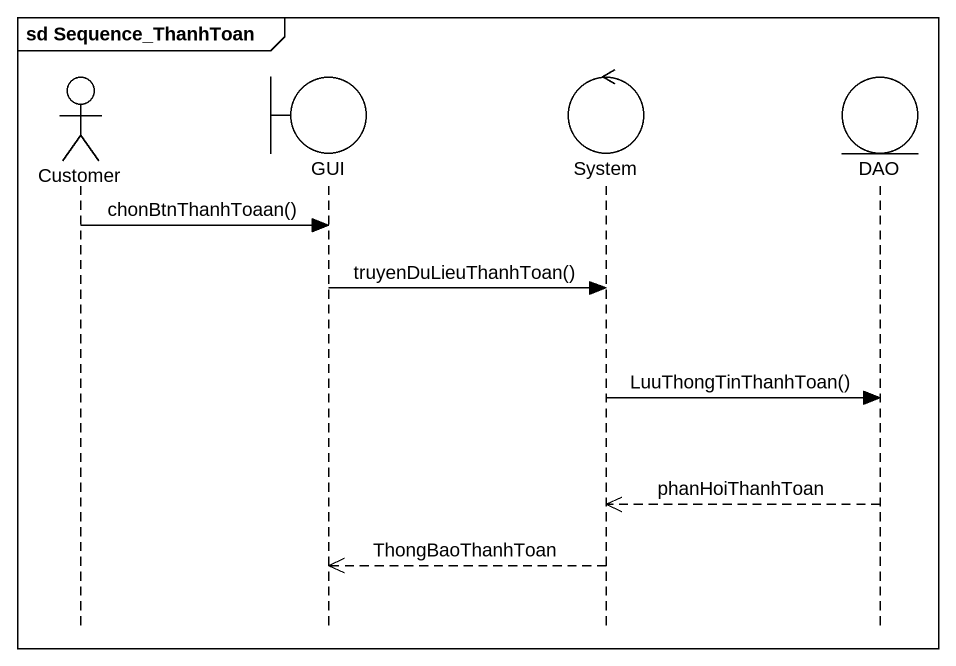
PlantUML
@startuml
mainframe sd Sequence_ThanhToan
hide footbox
actor Customer
boundary GUI
control System
entity DAO

Customer -> GUI : chonBtnThanhToaan()
GUI -> System : truyenDuLieuThanhToan()
System -> DAO : LuuThongTinThanhToan()
DAO -->> System : phanHoiThanhToan
System -->> GUI : ThongBaoThanhToan
@enduml
